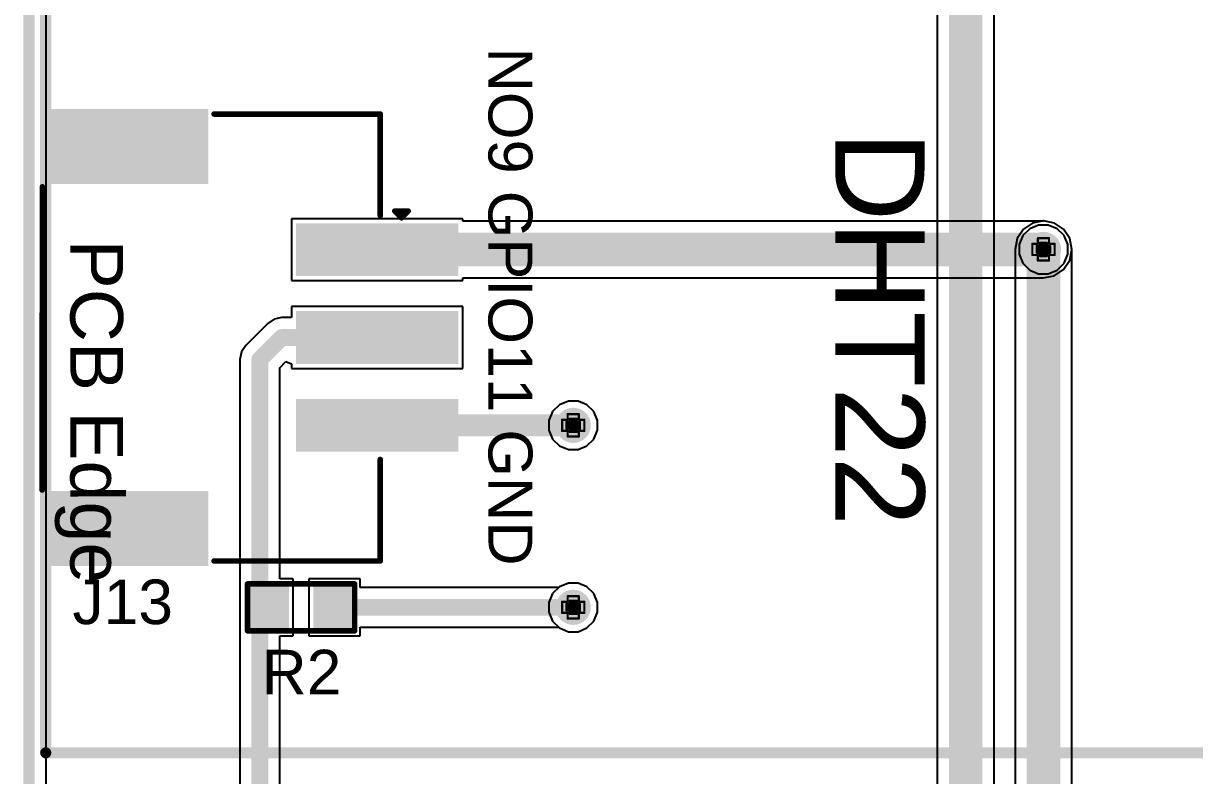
# Model space of a CAD drawing. Header units: inches. Extents: x -7 to 5163, y -3 to 5149.
# Drawn here: x -3.3 to 23.37, y 20.38 to 37.51 of the extents above; entities that cross this region are included whole.
import ezdxf

# ---------------------------------------------------------------- set-up
doc = ezdxf.new("R2010")
doc.units = ezdxf.units.IN
for name, color, linetype in [('Board Outline', 216, 'Continuous'), ('Bottom Layer', 5, 'Continuous'), ('Bottom Solder', 6, 'Continuous'), ('Drill Drawing', 1, 'Continuous'), ('GND', 76, 'Continuous'), ('PWR', 16, 'Continuous'), ('Top Layer', 1, 'Continuous'), ('Top Overlay', 2, 'Continuous'), ('Top Paste', 8, 'Continuous'), ('Top Solder', 216, 'Continuous'), ('Via Holes', 16, 'Continuous')]:
    doc.layers.add(name, color=color, linetype=linetype)
doc.styles.add('Arial', font='', dxfattribs={"height": 0.2})
doc.styles.get('Arial').set_extended_font_data('Arial')

# ---------------------------------------------------------------- blocks, each defined once
blk = doc.blocks.new('R___0603_32')
at = {"layer": 'Top Layer'}
for points in [[(-0.3809999999999999, 0.4445), (-0.3809999999999999, -0.4445), (-1.143, -0.4445), (-1.143, 0.4445)], [(1.143, 0.4445), (1.143, -0.4445), (0.3809999999999999, -0.4445), (0.3809999999999999, 0.4445)]]:
    blk.add_hatch(color=1, dxfattribs=at).paths.add_polyline_path(points)
at = {"layer": 'Top Paste'}
for points in [[(-0.3809999999999999, 0.4445), (-0.3809999999999999, -0.4445), (-1.143, -0.4445), (-1.143, 0.4445)], [(1.143, 0.4445), (1.143, -0.4445), (0.3809999999999999, -0.4445), (0.3809999999999999, 0.4445)]]:
    blk.add_hatch(color=8, dxfattribs=at).paths.add_polyline_path(points)
at = {"layer": 'Top Solder'}
for points in [[(-0.2794, 0.5460999999999999), (-0.2794, -0.5460999999999999), (-1.2446, -0.5460999999999999), (-1.2446, 0.5460999999999999)], [(1.2446, 0.5460999999999999), (1.2446, -0.5460999999999999), (0.2794, -0.5460999999999999), (0.2794, 0.5460999999999999)]]:
    blk.add_hatch(color=216, dxfattribs=at).paths.add_polyline_path(points)
at = {"layer": 'Top Overlay'}
for points in [[(-1.2192, 0.5334, 0.127, 0.127, 0), (-1.2192, -0.5334, 0.127, 0.127, 0)], [(1.2192, 0.5334, 0.127, 0.127, 0), (-1.2192, 0.5334, 0.127, 0.127, 0)], [(1.2192, 0.5334, 0.127, 0.127, 0), (1.2192, -0.5334, 0.127, 0.127, 0)], [(1.2192, -0.5334, 0.127, 0.127, 0), (-1.2192, -0.5334, 0.127, 0.127, 0)]]:
    blk.add_lwpolyline(points, format="xyseb", dxfattribs=at)
for points in [[(-1.25095, 0.5334, 0.0635, 0.0635, 1), (-1.18745, 0.5334, 0.0635, 0.0635, 1)], [(-1.25095, 0.5334, 0.0635, 0.0635, 1), (-1.18745, 0.5334, 0.0635, 0.0635, 1)], [(1.18745, 0.5334, 0.0635, 0.0635, 1), (1.25095, 0.5334, 0.0635, 0.0635, 1)], [(1.18745, 0.5334, 0.0635, 0.0635, 1), (1.25095, 0.5334, 0.0635, 0.0635, 1)], [(-1.25095, -0.5334, 0.0635, 0.0635, 1), (-1.18745, -0.5334, 0.0635, 0.0635, 1)], [(-1.25095, -0.5334, 0.0635, 0.0635, 1), (-1.18745, -0.5334, 0.0635, 0.0635, 1)], [(1.18745, -0.5334, 0.0635, 0.0635, 1), (1.25095, -0.5334, 0.0635, 0.0635, 1)], [(1.18745, -0.5334, 0.0635, 0.0635, 1), (1.25095, -0.5334, 0.0635, 0.0635, 1)]]:
    blk.add_lwpolyline(points, format="xyseb", close=True, dxfattribs=at)
blk = doc.blocks.new('WAFER_PH2_0_3PWB_61')
at = {"layer": 'Top Layer'}
for points in [[(-2.49999881, 4.59999969), (-1.49999827, 4.59999969), (-1.49999827, 1.09999907), (-2.49999881, 1.09999907)], [(-0.49999773, 4.59999969), (0.5000028099999999, 4.59999969), (0.5000028099999999, 1.09999907), (-0.49999773, 1.09999907)], [(1.50000081, 4.59999969), (2.50000135, 4.59999969), (2.50000135, 1.09999907), (1.50000081, 1.09999907)], [(-5.09999869, -1.09999907), (-3.59999915, -1.09999907), (-3.59999915, -4.59999969), (-5.09999869, -4.59999969)], [(3.60000169, -1.09999907), (5.10000123, -1.09999907), (5.10000123, -4.59999969), (3.60000169, -4.59999969)]]:
    blk.add_hatch(color=1, dxfattribs=at).paths.add_polyline_path(points)
at = {"layer": 'Top Paste'}
for points in [[(-2.49999881, 4.59999969), (-1.49999827, 4.59999969), (-1.49999827, 1.09999907), (-2.49999881, 1.09999907)], [(-0.49999773, 4.59999969), (0.5000028099999999, 4.59999969), (0.5000028099999999, 1.09999907), (-0.49999773, 1.09999907)], [(1.50000081, 4.59999969), (2.50000135, 4.59999969), (2.50000135, 1.09999907), (1.50000081, 1.09999907)], [(-5.09999869, -1.09999907), (-3.59999915, -1.09999907), (-3.59999915, -4.59999969), (-5.09999869, -4.59999969)], [(3.60000169, -1.09999907), (5.10000123, -1.09999907), (5.10000123, -4.59999969), (3.60000169, -4.59999969)]]:
    blk.add_hatch(color=8, dxfattribs=at).paths.add_polyline_path(points)
at = {"layer": 'Top Solder'}
for points in [[(-2.60159881, 4.70159969), (-1.39839827, 4.70159969), (-1.39839827, 0.99839907), (-2.60159881, 0.99839907)], [(-0.6015977299999999, 4.70159969), (0.6016028099999999, 4.70159969), (0.6016028099999999, 0.99839907), (-0.6015977299999999, 0.99839907)], [(1.39840081, 4.70159969), (2.60160135, 4.70159969), (2.60160135, 0.99839907), (1.39840081, 0.99839907)], [(-5.20159869, -0.99839907), (-3.49839915, -0.99839907), (-3.49839915, -4.70159969), (-5.20159869, -4.70159969)], [(3.49840169, -0.99839907), (5.20160123, -0.99839907), (5.20160123, -4.70159969), (3.49840169, -4.70159969)]]:
    blk.add_hatch(color=216, dxfattribs=at).paths.add_polyline_path(points)
at = {"layer": 'Top Overlay'}
for points in [[(-2.727198, 3.4036, 0.127, 0.127, 0), (-2.879598, 3.556, 0.127, 0.127, 0)], [(-2.879598, 3.2512, 0.127, 0.127, 0), (-2.879598, 3.556, 0.127, 0.127, 0)], [(-2.879598, 3.2512, 0.127, 0.127, 0), (-2.727198, 3.4036, 0.127, 0.127, 0)], [(-2.777998, 2.921, 0.127, 0.127, 0), (-5.089397999999999, 2.921, 0.127, 0.127, 0)], [(-5.089397999999999, -0.8636, 0.127, 0.127, 0), (-5.089397999999999, 2.921, 0.127, 0.127, 0)], [(5.08940054, 2.921, 0.127, 0.127, 0), (2.77800054, 2.921, 0.127, 0.127, 0)], [(5.08940054, -0.8636, 0.127, 0.127, 0), (5.08940054, 2.921, 0.127, 0.127, 0)], [(3.47320108, -4.78039938, 0.127, 0.127, 0), (-3.43179908, -4.7752, 0.127, 0.127, 0)]]:
    blk.add_lwpolyline(points, format="xyseb", dxfattribs=at)
for points in [[(-2.911348, 3.556, 0.0635, 0.0635, 1), (-2.847848, 3.556, 0.0635, 0.0635, 1)], [(-2.911348, 3.556, 0.0635, 0.0635, 1), (-2.847848, 3.556, 0.0635, 0.0635, 1)], [(-2.911348, 3.2512, 0.0635, 0.0635, 1), (-2.847848, 3.2512, 0.0635, 0.0635, 1)], [(-2.911348, 3.2512, 0.0635, 0.0635, 1), (-2.847848, 3.2512, 0.0635, 0.0635, 1)], [(-2.758948, 3.4036, 0.0635, 0.0635, 1), (-2.695448, 3.4036, 0.0635, 0.0635, 1)], [(-2.758948, 3.4036, 0.0635, 0.0635, 1), (-2.695448, 3.4036, 0.0635, 0.0635, 1)], [(-5.121148, 2.921, 0.0635, 0.0635, 1), (-5.057647999999999, 2.921, 0.0635, 0.0635, 1)], [(-5.121148, 2.921, 0.0635, 0.0635, 1), (-5.057647999999999, 2.921, 0.0635, 0.0635, 1)], [(-2.809748, 2.921, 0.0635, 0.0635, 1), (-2.746248, 2.921, 0.0635, 0.0635, 1)], [(2.74625054, 2.921, 0.0635, 0.0635, 1), (2.80975054, 2.921, 0.0635, 0.0635, 1)], [(5.057650539999999, 2.921, 0.0635, 0.0635, 1), (5.121150539999999, 2.921, 0.0635, 0.0635, 1)], [(5.057650539999999, 2.921, 0.0635, 0.0635, 1), (5.121150539999999, 2.921, 0.0635, 0.0635, 1)], [(-5.121148, -0.8636, 0.0635, 0.0635, 1), (-5.057647999999999, -0.8636, 0.0635, 0.0635, 1)], [(5.057650539999999, -0.8636, 0.0635, 0.0635, 1), (5.121150539999999, -0.8636, 0.0635, 0.0635, 1)], [(-3.46354908, -4.7752, 0.0635, 0.0635, 1), (-3.40004908, -4.7752, 0.0635, 0.0635, 1)], [(3.44145108, -4.78039938, 0.0635, 0.0635, 1), (3.50495108, -4.78039938, 0.0635, 0.0635, 1)]]:
    blk.add_lwpolyline(points, format="xyseb", close=True, dxfattribs=at)
at = {"layer": 'Top Overlay', "style": 'Arial'}
blk.add_text('PCB Edge', height=1.20000014, dxfattribs=at).set_placement((-2.22859854, -4.138274679999999))

msp = doc.modelspace()

# ---------------------------------------------------------------- hatches: boundary and pattern name
at = {"layer": 'Bottom Layer'}
h = msp.add_hatch(color=5, dxfattribs=at)
edge = h.paths.add_edge_path()
edge.add_arc((19.93142318, 32.3596), 0.2999994, 0, 360)
h = msp.add_hatch(color=5, dxfattribs=at)
edge = h.paths.add_edge_path()
edge.add_arc((9.220199999999998, 28.35299892), 0.2999994, 0, 360)
h = msp.add_hatch(color=5, dxfattribs=at)
edge = h.paths.add_edge_path()
edge.add_arc((9.220199999999998, 24.2072541), 0.2999994, 0, 360)
at = {"layer": 'Bottom Solder'}
h = msp.add_hatch(color=6, dxfattribs=at)
edge = h.paths.add_edge_path()
edge.add_arc((19.93142318, 32.3596), 0.4015993999999999, 0, 360)
h = msp.add_hatch(color=6, dxfattribs=at)
edge = h.paths.add_edge_path()
edge.add_arc((9.220199999999998, 28.35299892), 0.4015993999999999, 0, 360)
h = msp.add_hatch(color=6, dxfattribs=at)
edge = h.paths.add_edge_path()
edge.add_arc((9.220199999999998, 24.2072541), 0.4015993999999999, 0, 360)
at = {"layer": 'GND'}
h = msp.add_hatch(color=76, dxfattribs=at)
edge = h.paths.add_edge_path()
edge.add_arc((19.93142318, 32.3596), 0.2999994, 0, 360)
h = msp.add_hatch(color=76, dxfattribs=at)
edge = h.paths.add_edge_path()
edge.add_arc((9.220199999999998, 28.35299892), 0.2999994, 0, 360)
h = msp.add_hatch(color=76, dxfattribs=at)
edge = h.paths.add_edge_path()
edge.add_arc((9.220199999999998, 24.2072541), 0.2999994, 0, 360)
at = {"layer": 'PWR'}
h = msp.add_hatch(color=16, dxfattribs=at)
edge = h.paths.add_edge_path()
edge.add_arc((19.93142318, 32.3596), 0.2999994, 0, 360)
h = msp.add_hatch(color=16, dxfattribs=at)
edge = h.paths.add_edge_path()
edge.add_arc((9.220199999999998, 28.35299892), 0.2999994, 0, 360)
h = msp.add_hatch(color=16, dxfattribs=at)
edge = h.paths.add_edge_path()
edge.add_arc((9.220199999999998, 24.2072541), 0.2999994, 0, 360)
at = {"layer": 'Top Layer'}
h = msp.add_hatch(color=1, dxfattribs=at)
edge = h.paths.add_edge_path()
edge.add_arc((19.93142318, 32.3596), 0.2999994, 0, 360)
h = msp.add_hatch(color=1, dxfattribs=at)
edge = h.paths.add_edge_path()
edge.add_arc((9.220199999999998, 28.35299892), 0.2999994, 0, 360)
h = msp.add_hatch(color=1, dxfattribs=at)
edge = h.paths.add_edge_path()
edge.add_arc((9.220199999999998, 24.2072541), 0.2999994, 0, 360)
at = {"layer": 'Top Solder'}
h = msp.add_hatch(color=216, dxfattribs=at)
edge = h.paths.add_edge_path()
edge.add_arc((19.93142318, 32.3596), 0.4015993999999999, 0, 360)
h = msp.add_hatch(color=216, dxfattribs=at)
edge = h.paths.add_edge_path()
edge.add_arc((9.220199999999998, 28.35299892), 0.4015993999999999, 0, 360)
h = msp.add_hatch(color=216, dxfattribs=at)
edge = h.paths.add_edge_path()
edge.add_arc((9.220199999999998, 24.2072541), 0.4015993999999999, 0, 360)
at = {"layer": 'Via Holes'}
h = msp.add_hatch(color=7, dxfattribs=at)
edge = h.paths.add_edge_path()
edge.add_arc((19.93142318, 32.3596), 0.1499997, 0, 360)
h = msp.add_hatch(color=7, dxfattribs=at)
edge = h.paths.add_edge_path()
edge.add_arc((9.220199999999998, 28.35299892), 0.1499997, 0, 360)
h = msp.add_hatch(color=7, dxfattribs=at)
edge = h.paths.add_edge_path()
edge.add_arc((9.220199999999998, 24.2072541), 0.1499997, 0, 360)

# ---------------------------------------------------------------- linework, layer by layer
at = {"layer": 'Board Outline'}
msp.add_lwpolyline([(-3.17503556, 1.62870896, 0.254, 0.254, 0), (-3.17498476, 185.698003, 0.254, 0.254, 0)], format="xyseb", dxfattribs=at)
at = {"layer": 'Bottom Layer'}
for p, q in [((-2.78655018, 1.62870896), (-2.78654256, 106.32685872)), ((18.80844092, -0.18902172), (18.80844092, 73.08971919999999)), ((17.51355908, 72.82154091999999), (17.51355908, -0.4571999999999999)), ((19.47361358, 32.8174096), (19.33326588, 32.60736429999999)), ((19.68365888, 32.9577573), (19.47361358, 32.8174096)), ((19.93142318, 33.00704091999999), (19.68365888, 32.9577573)), ((20.17918748, 32.9577573), (19.93142318, 33.00704091999999)), ((20.38923278, 32.8174096), (20.17918748, 32.9577573)), ((20.52958048, 32.60736429999999), (20.38923278, 32.8174096)), ((19.33326588, 32.60736429999999), (19.28398226, 32.3596)), ((20.5788641, 32.3596), (20.52958048, 32.60736429999999)), ((19.28398226, 32.3596), (19.28398226, 1.3716)), ((20.5788641, 1.3716), (20.5788641, 32.3596)), ((8.906385539999999, 24.6769128), (8.7505413, 24.52106856)), ((9.1100021, 24.7612535), (8.906385539999999, 24.6769128)), ((9.3303979, 24.7612535), (9.1100021, 24.7612535)), ((9.53401446, 24.6769128), (9.3303979, 24.7612535)), ((9.6898587, 24.52106856), (9.53401446, 24.6769128)), ((8.7505413, 24.52106856), (8.6662006, 24.317452)), ((8.6662006, 24.317452), (8.6662006, 24.0970562)), ((9.7741994, 24.317452), (9.6898587, 24.52106856)), ((9.7741994, 24.0970562), (9.7741994, 24.317452)), ((8.6662006, 24.0970562), (8.7505413, 23.89343964)), ((9.6898587, 23.89343964), (9.7741994, 24.0970562)), ((8.7505413, 23.89343964), (8.906385539999999, 23.7375954)), ((9.53401446, 23.7375954), (9.6898587, 23.89343964)), ((8.906385539999999, 23.7375954), (9.1100021, 23.6532547)), ((9.1100021, 23.6532547), (9.3303979, 23.6532547)), ((9.3303979, 23.6532547), (9.53401446, 23.7375954))]:
    msp.add_line(p, q, dxfattribs=at)
for points in [[(18.161, -0.4571999999999999, 0.7619999999999999, 0.7619999999999999, 0), (18.161, 73.08971919999999, 0.7619999999999999, 0.7619999999999999, 0)], [(19.93142318, 1.3716, 0.7619999999999999, 0.7619999999999999, 0), (19.93142318, 32.3596, 0.7619999999999999, 0.7619999999999999, 0)]]:
    msp.add_lwpolyline(points, format="xyseb", dxfattribs=at)
msp.add_lwpolyline([(19.74092318, 32.3596, 0.3809999999999999, 0.3809999999999999, 1), (20.12192318, 32.3596, 0.3809999999999999, 0.3809999999999999, 1)], format="xyseb", close=True, dxfattribs=at)
at = {"layer": 'Drill Drawing'}
for points in [[(19.80442318, 32.4866, 0.0508, 0.0508, 0), (19.80442318, 32.6136, 0.0508, 0.0508, 0)], [(19.80442318, 32.6136, 0.0508, 0.0508, 0), (20.05842318, 32.6136, 0.0508, 0.0508, 0)], [(20.05842318, 32.4866, 0.0508, 0.0508, 0), (20.05842318, 32.6136, 0.0508, 0.0508, 0)], [(19.67742318, 32.2326, 0.0508, 0.0508, 0), (19.67742318, 32.4866, 0.0508, 0.0508, 0)], [(19.67742318, 32.4866, 0.0508, 0.0508, 0), (19.80442318, 32.4866, 0.0508, 0.0508, 0)], [(19.77902318, 32.28339999999999, 0.0508, 0.0508, 0), (19.77902318, 32.43579999999999, 0.0508, 0.0508, 0)], [(19.77902318, 32.43579999999999, 0.0508, 0.0508, 0), (19.85522318, 32.43579999999999, 0.0508, 0.0508, 0)], [(19.77902318, 32.28339999999999, 0.0508, 0.0508, 0), (19.85522318, 32.28339999999999, 0.0508, 0.0508, 0)], [(19.85522318, 32.43579999999999, 0.0508, 0.0508, 0), (19.85522318, 32.512, 0.0508, 0.0508, 0)], [(19.85522318, 32.512, 0.0508, 0.0508, 0), (20.00762318, 32.512, 0.0508, 0.0508, 0)], [(19.85522318, 32.2072, 0.0508, 0.0508, 0), (19.85522318, 32.28339999999999, 0.0508, 0.0508, 0)], [(20.00762318, 32.43579999999999, 0.0508, 0.0508, 0), (20.00762318, 32.512, 0.0508, 0.0508, 0)], [(20.00762318, 32.43579999999999, 0.0508, 0.0508, 0), (20.08382318, 32.43579999999999, 0.0508, 0.0508, 0)], [(20.00762318, 32.28339999999999, 0.0508, 0.0508, 0), (20.08382318, 32.28339999999999, 0.0508, 0.0508, 0)], [(20.00762318, 32.2072, 0.0508, 0.0508, 0), (20.00762318, 32.28339999999999, 0.0508, 0.0508, 0)], [(20.05842318, 32.4866, 0.0508, 0.0508, 0), (20.18542318, 32.4866, 0.0508, 0.0508, 0)], [(20.08382318, 32.28339999999999, 0.0508, 0.0508, 0), (20.08382318, 32.43579999999999, 0.0508, 0.0508, 0)], [(20.18542318, 32.2326, 0.0508, 0.0508, 0), (20.18542318, 32.4866, 0.0508, 0.0508, 0)], [(19.67742318, 32.2326, 0.0508, 0.0508, 0), (19.80442318, 32.2326, 0.0508, 0.0508, 0)], [(19.80442318, 32.1056, 0.0508, 0.0508, 0), (19.80442318, 32.2326, 0.0508, 0.0508, 0)], [(19.80442318, 32.1056, 0.0508, 0.0508, 0), (20.05842318, 32.1056, 0.0508, 0.0508, 0)], [(19.85522318, 32.2072, 0.0508, 0.0508, 0), (20.00762318, 32.2072, 0.0508, 0.0508, 0)], [(20.05842318, 32.2326, 0.0508, 0.0508, 0), (20.18542318, 32.2326, 0.0508, 0.0508, 0)], [(20.05842318, 32.1056, 0.0508, 0.0508, 0), (20.05842318, 32.2326, 0.0508, 0.0508, 0)], [(9.0932, 28.47999892, 0.0508, 0.0508, 0), (9.0932, 28.60699892, 0.0508, 0.0508, 0)], [(9.0932, 28.60699892, 0.0508, 0.0508, 0), (9.347199999999999, 28.60699892, 0.0508, 0.0508, 0)], [(9.347199999999999, 28.47999892, 0.0508, 0.0508, 0), (9.347199999999999, 28.60699892, 0.0508, 0.0508, 0)], [(8.966199999999999, 28.22599892, 0.0508, 0.0508, 0), (8.966199999999999, 28.47999892, 0.0508, 0.0508, 0)], [(8.966199999999999, 28.47999892, 0.0508, 0.0508, 0), (9.0932, 28.47999892, 0.0508, 0.0508, 0)], [(9.067799999999998, 28.27679892, 0.0508, 0.0508, 0), (9.067799999999998, 28.42919892, 0.0508, 0.0508, 0)], [(9.067799999999998, 28.42919892, 0.0508, 0.0508, 0), (9.143999999999998, 28.42919892, 0.0508, 0.0508, 0)], [(9.067799999999998, 28.27679892, 0.0508, 0.0508, 0), (9.143999999999998, 28.27679892, 0.0508, 0.0508, 0)], [(9.143999999999998, 28.42919892, 0.0508, 0.0508, 0), (9.143999999999998, 28.50539892, 0.0508, 0.0508, 0)], [(9.143999999999998, 28.50539892, 0.0508, 0.0508, 0), (9.296399999999998, 28.50539892, 0.0508, 0.0508, 0)], [(9.143999999999998, 28.20059892, 0.0508, 0.0508, 0), (9.143999999999998, 28.27679892, 0.0508, 0.0508, 0)], [(9.296399999999998, 28.42919892, 0.0508, 0.0508, 0), (9.296399999999998, 28.50539892, 0.0508, 0.0508, 0)], [(9.296399999999998, 28.42919892, 0.0508, 0.0508, 0), (9.372599999999998, 28.42919892, 0.0508, 0.0508, 0)], [(9.296399999999998, 28.27679892, 0.0508, 0.0508, 0), (9.372599999999998, 28.27679892, 0.0508, 0.0508, 0)], [(9.296399999999998, 28.20059892, 0.0508, 0.0508, 0), (9.296399999999998, 28.27679892, 0.0508, 0.0508, 0)], [(9.347199999999999, 28.47999892, 0.0508, 0.0508, 0), (9.4742, 28.47999892, 0.0508, 0.0508, 0)], [(9.372599999999998, 28.27679892, 0.0508, 0.0508, 0), (9.372599999999998, 28.42919892, 0.0508, 0.0508, 0)], [(9.4742, 28.22599892, 0.0508, 0.0508, 0), (9.4742, 28.47999892, 0.0508, 0.0508, 0)], [(8.966199999999999, 28.22599892, 0.0508, 0.0508, 0), (9.0932, 28.22599892, 0.0508, 0.0508, 0)], [(9.0932, 28.09899892, 0.0508, 0.0508, 0), (9.0932, 28.22599892, 0.0508, 0.0508, 0)], [(9.0932, 28.09899892, 0.0508, 0.0508, 0), (9.347199999999999, 28.09899892, 0.0508, 0.0508, 0)], [(9.143999999999998, 28.20059892, 0.0508, 0.0508, 0), (9.296399999999998, 28.20059892, 0.0508, 0.0508, 0)], [(9.347199999999999, 28.22599892, 0.0508, 0.0508, 0), (9.4742, 28.22599892, 0.0508, 0.0508, 0)], [(9.347199999999999, 28.09899892, 0.0508, 0.0508, 0), (9.347199999999999, 28.22599892, 0.0508, 0.0508, 0)], [(8.966199999999999, 24.0802541, 0.0508, 0.0508, 0), (8.966199999999999, 24.3342541, 0.0508, 0.0508, 0)], [(8.966199999999999, 24.3342541, 0.0508, 0.0508, 0), (9.0932, 24.3342541, 0.0508, 0.0508, 0)], [(9.067799999999998, 24.1310541, 0.0508, 0.0508, 0), (9.067799999999998, 24.2834541, 0.0508, 0.0508, 0)], [(9.067799999999998, 24.2834541, 0.0508, 0.0508, 0), (9.143999999999998, 24.2834541, 0.0508, 0.0508, 0)], [(9.0932, 24.3342541, 0.0508, 0.0508, 0), (9.0932, 24.4612541, 0.0508, 0.0508, 0)], [(9.0932, 24.4612541, 0.0508, 0.0508, 0), (9.347199999999999, 24.4612541, 0.0508, 0.0508, 0)], [(9.143999999999998, 24.2834541, 0.0508, 0.0508, 0), (9.143999999999998, 24.3596541, 0.0508, 0.0508, 0)], [(9.143999999999998, 24.3596541, 0.0508, 0.0508, 0), (9.296399999999998, 24.3596541, 0.0508, 0.0508, 0)], [(9.296399999999998, 24.2834541, 0.0508, 0.0508, 0), (9.296399999999998, 24.3596541, 0.0508, 0.0508, 0)], [(9.296399999999998, 24.2834541, 0.0508, 0.0508, 0), (9.372599999999998, 24.2834541, 0.0508, 0.0508, 0)], [(9.347199999999999, 24.3342541, 0.0508, 0.0508, 0), (9.347199999999999, 24.4612541, 0.0508, 0.0508, 0)], [(9.347199999999999, 24.3342541, 0.0508, 0.0508, 0), (9.4742, 24.3342541, 0.0508, 0.0508, 0)], [(9.372599999999998, 24.1310541, 0.0508, 0.0508, 0), (9.372599999999998, 24.2834541, 0.0508, 0.0508, 0)], [(9.4742, 24.0802541, 0.0508, 0.0508, 0), (9.4742, 24.3342541, 0.0508, 0.0508, 0)], [(8.966199999999999, 24.0802541, 0.0508, 0.0508, 0), (9.0932, 24.0802541, 0.0508, 0.0508, 0)], [(9.067799999999998, 24.1310541, 0.0508, 0.0508, 0), (9.143999999999998, 24.1310541, 0.0508, 0.0508, 0)], [(9.0932, 23.9532541, 0.0508, 0.0508, 0), (9.0932, 24.0802541, 0.0508, 0.0508, 0)], [(9.143999999999998, 24.0548541, 0.0508, 0.0508, 0), (9.143999999999998, 24.1310541, 0.0508, 0.0508, 0)], [(9.143999999999998, 24.0548541, 0.0508, 0.0508, 0), (9.296399999999998, 24.0548541, 0.0508, 0.0508, 0)], [(9.296399999999998, 24.1310541, 0.0508, 0.0508, 0), (9.372599999999998, 24.1310541, 0.0508, 0.0508, 0)], [(9.296399999999998, 24.0548541, 0.0508, 0.0508, 0), (9.296399999999998, 24.1310541, 0.0508, 0.0508, 0)], [(9.347199999999999, 24.0802541, 0.0508, 0.0508, 0), (9.4742, 24.0802541, 0.0508, 0.0508, 0)], [(9.347199999999999, 23.9532541, 0.0508, 0.0508, 0), (9.347199999999999, 24.0802541, 0.0508, 0.0508, 0)], [(9.0932, 23.9532541, 0.0508, 0.0508, 0), (9.347199999999999, 23.9532541, 0.0508, 0.0508, 0)]]:
    msp.add_lwpolyline(points, format="xyseb", dxfattribs=at)
for points in [[(19.79172318, 32.6136, 0.0254, 0.0254, 1), (19.81712318, 32.6136, 0.0254, 0.0254, 1)], [(19.79172318, 32.6136, 0.0254, 0.0254, 1), (19.81712318, 32.6136, 0.0254, 0.0254, 1)], [(20.04572318, 32.6136, 0.0254, 0.0254, 1), (20.07112318, 32.6136, 0.0254, 0.0254, 1)], [(20.04572318, 32.6136, 0.0254, 0.0254, 1), (20.07112318, 32.6136, 0.0254, 0.0254, 1)], [(19.66472318, 32.4866, 0.0254, 0.0254, 1), (19.69012318, 32.4866, 0.0254, 0.0254, 1)], [(19.66472318, 32.4866, 0.0254, 0.0254, 1), (19.69012318, 32.4866, 0.0254, 0.0254, 1)], [(19.76632318, 32.43579999999999, 0.0254, 0.0254, 1), (19.79172318, 32.43579999999999, 0.0254, 0.0254, 1)], [(19.76632318, 32.43579999999999, 0.0254, 0.0254, 1), (19.79172318, 32.43579999999999, 0.0254, 0.0254, 1)], [(19.76632318, 32.28339999999999, 0.0254, 0.0254, 1), (19.79172318, 32.28339999999999, 0.0254, 0.0254, 1)], [(19.76632318, 32.28339999999999, 0.0254, 0.0254, 1), (19.79172318, 32.28339999999999, 0.0254, 0.0254, 1)], [(19.79172318, 32.4866, 0.0254, 0.0254, 1), (19.81712318, 32.4866, 0.0254, 0.0254, 1)], [(19.79172318, 32.4866, 0.0254, 0.0254, 1), (19.81712318, 32.4866, 0.0254, 0.0254, 1)], [(19.84252318, 32.512, 0.0254, 0.0254, 1), (19.86792318, 32.512, 0.0254, 0.0254, 1)], [(19.84252318, 32.512, 0.0254, 0.0254, 1), (19.86792318, 32.512, 0.0254, 0.0254, 1)], [(19.84252318, 32.43579999999999, 0.0254, 0.0254, 1), (19.86792318, 32.43579999999999, 0.0254, 0.0254, 1)], [(19.84252318, 32.43579999999999, 0.0254, 0.0254, 1), (19.86792318, 32.43579999999999, 0.0254, 0.0254, 1)], [(19.84252318, 32.28339999999999, 0.0254, 0.0254, 1), (19.86792318, 32.28339999999999, 0.0254, 0.0254, 1)], [(19.84252318, 32.28339999999999, 0.0254, 0.0254, 1), (19.86792318, 32.28339999999999, 0.0254, 0.0254, 1)], [(19.99492318, 32.512, 0.0254, 0.0254, 1), (20.02032318, 32.512, 0.0254, 0.0254, 1)], [(19.99492318, 32.512, 0.0254, 0.0254, 1), (20.02032318, 32.512, 0.0254, 0.0254, 1)], [(19.99492318, 32.43579999999999, 0.0254, 0.0254, 1), (20.02032318, 32.43579999999999, 0.0254, 0.0254, 1)], [(19.99492318, 32.43579999999999, 0.0254, 0.0254, 1), (20.02032318, 32.43579999999999, 0.0254, 0.0254, 1)], [(19.99492318, 32.28339999999999, 0.0254, 0.0254, 1), (20.02032318, 32.28339999999999, 0.0254, 0.0254, 1)], [(19.99492318, 32.28339999999999, 0.0254, 0.0254, 1), (20.02032318, 32.28339999999999, 0.0254, 0.0254, 1)], [(20.04572318, 32.4866, 0.0254, 0.0254, 1), (20.07112318, 32.4866, 0.0254, 0.0254, 1)], [(20.04572318, 32.4866, 0.0254, 0.0254, 1), (20.07112318, 32.4866, 0.0254, 0.0254, 1)], [(20.07112318, 32.43579999999999, 0.0254, 0.0254, 1), (20.09652318, 32.43579999999999, 0.0254, 0.0254, 1)], [(20.07112318, 32.43579999999999, 0.0254, 0.0254, 1), (20.09652318, 32.43579999999999, 0.0254, 0.0254, 1)], [(20.07112318, 32.28339999999999, 0.0254, 0.0254, 1), (20.09652318, 32.28339999999999, 0.0254, 0.0254, 1)], [(20.07112318, 32.28339999999999, 0.0254, 0.0254, 1), (20.09652318, 32.28339999999999, 0.0254, 0.0254, 1)], [(20.17272318, 32.4866, 0.0254, 0.0254, 1), (20.19812318, 32.4866, 0.0254, 0.0254, 1)], [(20.17272318, 32.4866, 0.0254, 0.0254, 1), (20.19812318, 32.4866, 0.0254, 0.0254, 1)], [(19.66472318, 32.2326, 0.0254, 0.0254, 1), (19.69012318, 32.2326, 0.0254, 0.0254, 1)], [(19.66472318, 32.2326, 0.0254, 0.0254, 1), (19.69012318, 32.2326, 0.0254, 0.0254, 1)], [(19.79172318, 32.2326, 0.0254, 0.0254, 1), (19.81712318, 32.2326, 0.0254, 0.0254, 1)], [(19.79172318, 32.2326, 0.0254, 0.0254, 1), (19.81712318, 32.2326, 0.0254, 0.0254, 1)], [(19.79172318, 32.1056, 0.0254, 0.0254, 1), (19.81712318, 32.1056, 0.0254, 0.0254, 1)], [(19.79172318, 32.1056, 0.0254, 0.0254, 1), (19.81712318, 32.1056, 0.0254, 0.0254, 1)], [(19.84252318, 32.2072, 0.0254, 0.0254, 1), (19.86792318, 32.2072, 0.0254, 0.0254, 1)], [(19.84252318, 32.2072, 0.0254, 0.0254, 1), (19.86792318, 32.2072, 0.0254, 0.0254, 1)], [(19.99492318, 32.2072, 0.0254, 0.0254, 1), (20.02032318, 32.2072, 0.0254, 0.0254, 1)], [(19.99492318, 32.2072, 0.0254, 0.0254, 1), (20.02032318, 32.2072, 0.0254, 0.0254, 1)], [(20.04572318, 32.2326, 0.0254, 0.0254, 1), (20.07112318, 32.2326, 0.0254, 0.0254, 1)], [(20.04572318, 32.2326, 0.0254, 0.0254, 1), (20.07112318, 32.2326, 0.0254, 0.0254, 1)], [(20.04572318, 32.1056, 0.0254, 0.0254, 1), (20.07112318, 32.1056, 0.0254, 0.0254, 1)], [(20.04572318, 32.1056, 0.0254, 0.0254, 1), (20.07112318, 32.1056, 0.0254, 0.0254, 1)], [(20.17272318, 32.2326, 0.0254, 0.0254, 1), (20.19812318, 32.2326, 0.0254, 0.0254, 1)], [(20.17272318, 32.2326, 0.0254, 0.0254, 1), (20.19812318, 32.2326, 0.0254, 0.0254, 1)], [(9.080499999999999, 28.60699892, 0.0254, 0.0254, 1), (9.105899999999998, 28.60699892, 0.0254, 0.0254, 1)], [(9.080499999999999, 28.60699892, 0.0254, 0.0254, 1), (9.105899999999998, 28.60699892, 0.0254, 0.0254, 1)], [(9.334499999999998, 28.60699892, 0.0254, 0.0254, 1), (9.3599, 28.60699892, 0.0254, 0.0254, 1)], [(9.334499999999998, 28.60699892, 0.0254, 0.0254, 1), (9.3599, 28.60699892, 0.0254, 0.0254, 1)], [(8.953499999999998, 28.47999892, 0.0254, 0.0254, 1), (8.9789, 28.47999892, 0.0254, 0.0254, 1)], [(8.953499999999998, 28.47999892, 0.0254, 0.0254, 1), (8.9789, 28.47999892, 0.0254, 0.0254, 1)], [(9.0551, 28.42919892, 0.0254, 0.0254, 1), (9.080499999999999, 28.42919892, 0.0254, 0.0254, 1)], [(9.0551, 28.42919892, 0.0254, 0.0254, 1), (9.080499999999999, 28.42919892, 0.0254, 0.0254, 1)], [(9.0551, 28.27679892, 0.0254, 0.0254, 1), (9.080499999999999, 28.27679892, 0.0254, 0.0254, 1)], [(9.0551, 28.27679892, 0.0254, 0.0254, 1), (9.080499999999999, 28.27679892, 0.0254, 0.0254, 1)], [(9.080499999999999, 28.47999892, 0.0254, 0.0254, 1), (9.105899999999998, 28.47999892, 0.0254, 0.0254, 1)], [(9.080499999999999, 28.47999892, 0.0254, 0.0254, 1), (9.105899999999998, 28.47999892, 0.0254, 0.0254, 1)], [(9.1313, 28.50539892, 0.0254, 0.0254, 1), (9.156699999999999, 28.50539892, 0.0254, 0.0254, 1)], [(9.1313, 28.50539892, 0.0254, 0.0254, 1), (9.156699999999999, 28.50539892, 0.0254, 0.0254, 1)], [(9.1313, 28.42919892, 0.0254, 0.0254, 1), (9.156699999999999, 28.42919892, 0.0254, 0.0254, 1)], [(9.1313, 28.42919892, 0.0254, 0.0254, 1), (9.156699999999999, 28.42919892, 0.0254, 0.0254, 1)], [(9.1313, 28.27679892, 0.0254, 0.0254, 1), (9.156699999999999, 28.27679892, 0.0254, 0.0254, 1)], [(9.1313, 28.27679892, 0.0254, 0.0254, 1), (9.156699999999999, 28.27679892, 0.0254, 0.0254, 1)], [(9.2837, 28.50539892, 0.0254, 0.0254, 1), (9.309099999999999, 28.50539892, 0.0254, 0.0254, 1)], [(9.2837, 28.50539892, 0.0254, 0.0254, 1), (9.309099999999999, 28.50539892, 0.0254, 0.0254, 1)], [(9.2837, 28.42919892, 0.0254, 0.0254, 1), (9.309099999999999, 28.42919892, 0.0254, 0.0254, 1)], [(9.2837, 28.42919892, 0.0254, 0.0254, 1), (9.309099999999999, 28.42919892, 0.0254, 0.0254, 1)], [(9.2837, 28.27679892, 0.0254, 0.0254, 1), (9.309099999999999, 28.27679892, 0.0254, 0.0254, 1)], [(9.2837, 28.27679892, 0.0254, 0.0254, 1), (9.309099999999999, 28.27679892, 0.0254, 0.0254, 1)], [(9.334499999999998, 28.47999892, 0.0254, 0.0254, 1), (9.3599, 28.47999892, 0.0254, 0.0254, 1)], [(9.334499999999998, 28.47999892, 0.0254, 0.0254, 1), (9.3599, 28.47999892, 0.0254, 0.0254, 1)], [(9.3599, 28.42919892, 0.0254, 0.0254, 1), (9.385299999999999, 28.42919892, 0.0254, 0.0254, 1)], [(9.3599, 28.42919892, 0.0254, 0.0254, 1), (9.385299999999999, 28.42919892, 0.0254, 0.0254, 1)], [(9.3599, 28.27679892, 0.0254, 0.0254, 1), (9.385299999999999, 28.27679892, 0.0254, 0.0254, 1)], [(9.3599, 28.27679892, 0.0254, 0.0254, 1), (9.385299999999999, 28.27679892, 0.0254, 0.0254, 1)], [(9.4615, 28.47999892, 0.0254, 0.0254, 1), (9.486899999999999, 28.47999892, 0.0254, 0.0254, 1)], [(9.4615, 28.47999892, 0.0254, 0.0254, 1), (9.486899999999999, 28.47999892, 0.0254, 0.0254, 1)], [(8.953499999999998, 28.22599892, 0.0254, 0.0254, 1), (8.9789, 28.22599892, 0.0254, 0.0254, 1)], [(8.953499999999998, 28.22599892, 0.0254, 0.0254, 1), (8.9789, 28.22599892, 0.0254, 0.0254, 1)], [(9.080499999999999, 28.22599892, 0.0254, 0.0254, 1), (9.105899999999998, 28.22599892, 0.0254, 0.0254, 1)], [(9.080499999999999, 28.22599892, 0.0254, 0.0254, 1), (9.105899999999998, 28.22599892, 0.0254, 0.0254, 1)], [(9.080499999999999, 28.09899892, 0.0254, 0.0254, 1), (9.105899999999998, 28.09899892, 0.0254, 0.0254, 1)], [(9.080499999999999, 28.09899892, 0.0254, 0.0254, 1), (9.105899999999998, 28.09899892, 0.0254, 0.0254, 1)], [(9.1313, 28.20059892, 0.0254, 0.0254, 1), (9.156699999999999, 28.20059892, 0.0254, 0.0254, 1)], [(9.1313, 28.20059892, 0.0254, 0.0254, 1), (9.156699999999999, 28.20059892, 0.0254, 0.0254, 1)], [(9.2837, 28.20059892, 0.0254, 0.0254, 1), (9.309099999999999, 28.20059892, 0.0254, 0.0254, 1)], [(9.2837, 28.20059892, 0.0254, 0.0254, 1), (9.309099999999999, 28.20059892, 0.0254, 0.0254, 1)], [(9.334499999999998, 28.22599892, 0.0254, 0.0254, 1), (9.3599, 28.22599892, 0.0254, 0.0254, 1)], [(9.334499999999998, 28.22599892, 0.0254, 0.0254, 1), (9.3599, 28.22599892, 0.0254, 0.0254, 1)], [(9.334499999999998, 28.09899892, 0.0254, 0.0254, 1), (9.3599, 28.09899892, 0.0254, 0.0254, 1)], [(9.334499999999998, 28.09899892, 0.0254, 0.0254, 1), (9.3599, 28.09899892, 0.0254, 0.0254, 1)], [(9.4615, 28.22599892, 0.0254, 0.0254, 1), (9.486899999999999, 28.22599892, 0.0254, 0.0254, 1)], [(9.4615, 28.22599892, 0.0254, 0.0254, 1), (9.486899999999999, 28.22599892, 0.0254, 0.0254, 1)], [(8.953499999999998, 24.3342541, 0.0254, 0.0254, 1), (8.9789, 24.3342541, 0.0254, 0.0254, 1)], [(8.953499999999998, 24.3342541, 0.0254, 0.0254, 1), (8.9789, 24.3342541, 0.0254, 0.0254, 1)], [(9.0551, 24.2834541, 0.0254, 0.0254, 1), (9.080499999999999, 24.2834541, 0.0254, 0.0254, 1)], [(9.0551, 24.2834541, 0.0254, 0.0254, 1), (9.080499999999999, 24.2834541, 0.0254, 0.0254, 1)], [(9.080499999999999, 24.4612541, 0.0254, 0.0254, 1), (9.105899999999998, 24.4612541, 0.0254, 0.0254, 1)], [(9.080499999999999, 24.4612541, 0.0254, 0.0254, 1), (9.105899999999998, 24.4612541, 0.0254, 0.0254, 1)], [(9.080499999999999, 24.3342541, 0.0254, 0.0254, 1), (9.105899999999998, 24.3342541, 0.0254, 0.0254, 1)], [(9.080499999999999, 24.3342541, 0.0254, 0.0254, 1), (9.105899999999998, 24.3342541, 0.0254, 0.0254, 1)], [(9.1313, 24.3596541, 0.0254, 0.0254, 1), (9.156699999999999, 24.3596541, 0.0254, 0.0254, 1)], [(9.1313, 24.3596541, 0.0254, 0.0254, 1), (9.156699999999999, 24.3596541, 0.0254, 0.0254, 1)], [(9.1313, 24.2834541, 0.0254, 0.0254, 1), (9.156699999999999, 24.2834541, 0.0254, 0.0254, 1)], [(9.1313, 24.2834541, 0.0254, 0.0254, 1), (9.156699999999999, 24.2834541, 0.0254, 0.0254, 1)], [(9.2837, 24.3596541, 0.0254, 0.0254, 1), (9.309099999999999, 24.3596541, 0.0254, 0.0254, 1)], [(9.2837, 24.3596541, 0.0254, 0.0254, 1), (9.309099999999999, 24.3596541, 0.0254, 0.0254, 1)], [(9.2837, 24.2834541, 0.0254, 0.0254, 1), (9.309099999999999, 24.2834541, 0.0254, 0.0254, 1)], [(9.2837, 24.2834541, 0.0254, 0.0254, 1), (9.309099999999999, 24.2834541, 0.0254, 0.0254, 1)], [(9.334499999999998, 24.4612541, 0.0254, 0.0254, 1), (9.3599, 24.4612541, 0.0254, 0.0254, 1)], [(9.334499999999998, 24.4612541, 0.0254, 0.0254, 1), (9.3599, 24.4612541, 0.0254, 0.0254, 1)], [(9.334499999999998, 24.3342541, 0.0254, 0.0254, 1), (9.3599, 24.3342541, 0.0254, 0.0254, 1)], [(9.334499999999998, 24.3342541, 0.0254, 0.0254, 1), (9.3599, 24.3342541, 0.0254, 0.0254, 1)], [(9.3599, 24.2834541, 0.0254, 0.0254, 1), (9.385299999999999, 24.2834541, 0.0254, 0.0254, 1)], [(9.3599, 24.2834541, 0.0254, 0.0254, 1), (9.385299999999999, 24.2834541, 0.0254, 0.0254, 1)], [(9.4615, 24.3342541, 0.0254, 0.0254, 1), (9.486899999999999, 24.3342541, 0.0254, 0.0254, 1)], [(9.4615, 24.3342541, 0.0254, 0.0254, 1), (9.486899999999999, 24.3342541, 0.0254, 0.0254, 1)], [(8.953499999999998, 24.0802541, 0.0254, 0.0254, 1), (8.9789, 24.0802541, 0.0254, 0.0254, 1)], [(8.953499999999998, 24.0802541, 0.0254, 0.0254, 1), (8.9789, 24.0802541, 0.0254, 0.0254, 1)], [(9.0551, 24.1310541, 0.0254, 0.0254, 1), (9.080499999999999, 24.1310541, 0.0254, 0.0254, 1)], [(9.0551, 24.1310541, 0.0254, 0.0254, 1), (9.080499999999999, 24.1310541, 0.0254, 0.0254, 1)], [(9.080499999999999, 24.0802541, 0.0254, 0.0254, 1), (9.105899999999998, 24.0802541, 0.0254, 0.0254, 1)], [(9.080499999999999, 24.0802541, 0.0254, 0.0254, 1), (9.105899999999998, 24.0802541, 0.0254, 0.0254, 1)], [(9.1313, 24.1310541, 0.0254, 0.0254, 1), (9.156699999999999, 24.1310541, 0.0254, 0.0254, 1)], [(9.1313, 24.1310541, 0.0254, 0.0254, 1), (9.156699999999999, 24.1310541, 0.0254, 0.0254, 1)], [(9.1313, 24.0548541, 0.0254, 0.0254, 1), (9.156699999999999, 24.0548541, 0.0254, 0.0254, 1)], [(9.1313, 24.0548541, 0.0254, 0.0254, 1), (9.156699999999999, 24.0548541, 0.0254, 0.0254, 1)], [(9.2837, 24.1310541, 0.0254, 0.0254, 1), (9.309099999999999, 24.1310541, 0.0254, 0.0254, 1)], [(9.2837, 24.1310541, 0.0254, 0.0254, 1), (9.309099999999999, 24.1310541, 0.0254, 0.0254, 1)], [(9.2837, 24.0548541, 0.0254, 0.0254, 1), (9.309099999999999, 24.0548541, 0.0254, 0.0254, 1)], [(9.2837, 24.0548541, 0.0254, 0.0254, 1), (9.309099999999999, 24.0548541, 0.0254, 0.0254, 1)], [(9.334499999999998, 24.0802541, 0.0254, 0.0254, 1), (9.3599, 24.0802541, 0.0254, 0.0254, 1)], [(9.334499999999998, 24.0802541, 0.0254, 0.0254, 1), (9.3599, 24.0802541, 0.0254, 0.0254, 1)], [(9.3599, 24.1310541, 0.0254, 0.0254, 1), (9.385299999999999, 24.1310541, 0.0254, 0.0254, 1)], [(9.3599, 24.1310541, 0.0254, 0.0254, 1), (9.385299999999999, 24.1310541, 0.0254, 0.0254, 1)], [(9.4615, 24.0802541, 0.0254, 0.0254, 1), (9.486899999999999, 24.0802541, 0.0254, 0.0254, 1)], [(9.4615, 24.0802541, 0.0254, 0.0254, 1), (9.486899999999999, 24.0802541, 0.0254, 0.0254, 1)], [(9.080499999999999, 23.9532541, 0.0254, 0.0254, 1), (9.105899999999998, 23.9532541, 0.0254, 0.0254, 1)], [(9.080499999999999, 23.9532541, 0.0254, 0.0254, 1), (9.105899999999998, 23.9532541, 0.0254, 0.0254, 1)], [(9.334499999999998, 23.9532541, 0.0254, 0.0254, 1), (9.3599, 23.9532541, 0.0254, 0.0254, 1)], [(9.334499999999998, 23.9532541, 0.0254, 0.0254, 1), (9.3599, 23.9532541, 0.0254, 0.0254, 1)]]:
    msp.add_lwpolyline(points, format="xyseb", close=True, dxfattribs=at)
at = {"layer": 'GND'}
for p, q in [((-2.78655018, 1.62870896), (-2.78653494, 185.69800046)), ((19.61760872, 32.8292587), (19.46176448, 32.67341446)), ((19.82122528, 32.9135994), (19.61760872, 32.8292587)), ((20.04162108, 32.9135994), (19.82122528, 32.9135994)), ((20.24523764, 32.8292587), (20.04162108, 32.9135994)), ((20.40108188, 32.67341446), (20.24523764, 32.8292587)), ((19.46176448, 32.67341446), (19.37742378, 32.4697979)), ((20.48542258, 32.4697979), (20.40108188, 32.67341446)), ((19.37742378, 32.4697979), (19.37742378, 32.2494021)), ((20.48542258, 32.2494021), (20.48542258, 32.4697979)), ((19.37742378, 32.2494021), (19.46176448, 32.04578554)), ((19.46176448, 32.04578554), (19.61760872, 31.8899413)), ((20.24523764, 31.8899413), (20.40108188, 32.04578554)), ((20.40108188, 32.04578554), (20.48542258, 32.2494021)), ((19.61760872, 31.8899413), (19.82122528, 31.8056006)), ((19.82122528, 31.8056006), (20.04162108, 31.8056006)), ((20.04162108, 31.8056006), (20.24523764, 31.8899413)), ((8.906385539999999, 24.6769128), (8.7505413, 24.52106856)), ((9.1100021, 24.7612535), (8.906385539999999, 24.6769128)), ((9.3303979, 24.7612535), (9.1100021, 24.7612535)), ((9.53401446, 24.6769128), (9.3303979, 24.7612535)), ((9.6898587, 24.52106856), (9.53401446, 24.6769128)), ((8.7505413, 24.52106856), (8.6662006, 24.317452)), ((8.6662006, 24.317452), (8.6662006, 24.0970562)), ((9.7741994, 24.317452), (9.6898587, 24.52106856)), ((9.7741994, 24.0970562), (9.7741994, 24.317452)), ((8.6662006, 24.0970562), (8.7505413, 23.89343964)), ((9.6898587, 23.89343964), (9.7741994, 24.0970562)), ((8.7505413, 23.89343964), (8.906385539999999, 23.7375954)), ((9.53401446, 23.7375954), (9.6898587, 23.89343964)), ((8.906385539999999, 23.7375954), (9.1100021, 23.6532547)), ((9.1100021, 23.6532547), (9.3303979, 23.6532547)), ((9.3303979, 23.6532547), (9.53401446, 23.7375954))]:
    msp.add_line(p, q, dxfattribs=at)
at = {"layer": 'PWR'}
for p, q in [((-2.78655018, 1.62870896), (-2.7865451, 77.6224)), ((19.61760872, 32.8292587), (19.46176448, 32.67341446)), ((19.82122528, 32.9135994), (19.61760872, 32.8292587)), ((20.04162108, 32.9135994), (19.82122528, 32.9135994)), ((20.24523764, 32.8292587), (20.04162108, 32.9135994)), ((20.40108188, 32.67341446), (20.24523764, 32.8292587)), ((19.46176448, 32.67341446), (19.37742378, 32.4697979)), ((20.48542258, 32.4697979), (20.40108188, 32.67341446)), ((19.37742378, 32.4697979), (19.37742378, 32.2494021)), ((20.48542258, 32.2494021), (20.48542258, 32.4697979)), ((19.37742378, 32.2494021), (19.46176448, 32.04578554)), ((19.46176448, 32.04578554), (19.61760872, 31.8899413)), ((20.24523764, 31.8899413), (20.40108188, 32.04578554)), ((20.40108188, 32.04578554), (20.48542258, 32.2494021)), ((19.61760872, 31.8899413), (19.82122528, 31.8056006)), ((19.82122528, 31.8056006), (20.04162108, 31.8056006)), ((20.04162108, 31.8056006), (20.24523764, 31.8899413)), ((8.906385539999999, 28.82265762), (8.7505413, 28.66681338)), ((9.1100021, 28.90699832), (8.906385539999999, 28.82265762)), ((9.3303979, 28.90699832), (9.1100021, 28.90699832)), ((9.53401446, 28.82265762), (9.3303979, 28.90699832)), ((9.6898587, 28.66681338), (9.53401446, 28.82265762)), ((8.7505413, 28.66681338), (8.6662006, 28.46319682)), ((9.7741994, 28.46319682), (9.6898587, 28.66681338)), ((8.6662006, 28.46319682), (8.6662006, 28.24280101999999)), ((9.7741994, 28.24280101999999), (9.7741994, 28.46319682)), ((8.6662006, 28.24280101999999), (8.7505413, 28.03918446)), ((8.7505413, 28.03918446), (8.906385539999999, 27.88334022)), ((9.53401446, 27.88334022), (9.6898587, 28.03918446)), ((9.6898587, 28.03918446), (9.7741994, 28.24280101999999)), ((8.906385539999999, 27.88334022), (9.1100021, 27.79899952)), ((9.1100021, 27.79899952), (9.3303979, 27.79899952)), ((9.3303979, 27.79899952), (9.53401446, 27.88334022))]:
    msp.add_line(p, q, dxfattribs=at)
at = {"layer": 'Top Layer'}
for p, q in [((-2.78655018, 1.62870896), (-2.78654256, 98.09095952)), ((6.70819842, 33.05619753999999), (2.80180034, 33.05619753999999)), ((2.80180034, 33.05619753999999), (2.80180034, 31.64979954)), ((6.70819842, 33.00374146), (6.70819842, 33.05619753999999)), ((19.91483698, 33.00374146), (6.70819842, 33.00374146)), ((19.93142318, 33.00704091999999), (19.91483698, 33.00374146)), ((20.17918748, 32.9577573), (19.93142318, 33.00704091999999)), ((20.38923278, 32.8174096), (20.17918748, 32.9577573)), ((20.52958048, 32.60736429999999), (20.38923278, 32.8174096)), ((20.5788641, 32.3596), (20.52958048, 32.60736429999999)), ((20.52958048, 32.11183569999999), (20.5788641, 32.3596)), ((20.38923278, 31.9017904), (20.52958048, 32.11183569999999)), ((19.92812372, 31.70885962), (20.17588802, 31.75814324)), ((20.17588802, 31.75814324), (20.38593332, 31.89849094)), ((20.38593332, 31.89849094), (20.38923278, 31.9017904)), ((2.80180034, 31.64979954), (6.70819842, 31.64979954)), ((6.70819842, 31.64979954), (6.70819842, 31.70885962)), ((6.70819842, 31.70885962), (19.92812372, 31.70885962)), ((6.70819842, 31.05619646), (2.80180034, 31.05619646)), ((2.80180034, 31.05619646), (2.80180034, 30.80620458)), ((6.70819842, 29.64979846), (6.70819842, 31.05619646)), ((2.4093678, 30.7717063), (2.26233482, 30.67346418)), ((2.58280154, 30.80620458), (2.4093678, 30.7717063)), ((2.80180034, 30.80620458), (2.58280154, 30.80620458)), ((2.26232974, 30.67345656), (1.76233328, 30.17346264)), ((2.26233482, 30.67346418), (2.26232974, 30.67345656)), ((1.76233328, 30.17346264), (1.66409116, 30.0264322)), ((1.66409116, 30.0264322), (1.62959288, 29.85299592)), ((1.62959288, 29.85299592), (1.62959288, 24.2072541)), ((2.53600712, 29.6652696), (2.67480034, 29.80406282)), ((2.53600712, 24.8549541), (2.53600712, 29.6652696)), ((2.67480034, 29.80406282), (2.80180034, 29.75145688)), ((2.80180034, 29.75145688), (2.80180034, 29.64979846)), ((2.80180034, 29.64979846), (6.70819842, 29.64979846)), ((2.8448, 24.8549541), (2.53600712, 24.8549541)), ((2.8448, 23.5595541), (2.8448, 24.8549541)), ((4.368799999999999, 24.8549541), (3.2004, 24.8549541)), ((3.2004, 24.8549541), (3.2004, 23.5595541)), ((4.368799999999999, 24.66046122), (4.368799999999999, 24.8549541)), ((8.88993396, 24.66046122), (4.368799999999999, 24.66046122)), ((8.906385539999999, 24.6769128), (8.88993396, 24.66046122)), ((9.1100021, 24.7612535), (8.906385539999999, 24.6769128)), ((9.3303979, 24.7612535), (9.1100021, 24.7612535)), ((9.53401446, 24.6769128), (9.3303979, 24.7612535)), ((9.6898587, 24.52106856), (9.53401446, 24.6769128)), ((9.7741994, 24.317452), (9.6898587, 24.52106856)), ((9.7741994, 24.0970562), (9.7741994, 24.317452)), ((1.62959288, 24.2072541), (1.62959288, 16.86310318)), ((9.6898587, 23.89343964), (9.7741994, 24.0970562)), ((4.368799999999999, 23.5595541), (4.368799999999999, 23.75404698)), ((4.368799999999999, 23.75404698), (8.88993396, 23.75404698)), ((8.88993396, 23.75404698), (8.906385539999999, 23.7375954)), ((9.53401446, 23.7375954), (9.6898587, 23.89343964)), ((2.53600712, 17.0508295), (2.53600712, 23.5595541)), ((2.53600712, 23.5595541), (2.8448, 23.5595541)), ((3.2004, 23.5595541), (4.368799999999999, 23.5595541)), ((8.906385539999999, 23.7375954), (9.1100021, 23.6532547)), ((9.1100021, 23.6532547), (9.3303979, 23.6532547)), ((9.3303979, 23.6532547), (9.53401446, 23.7375954))]:
    msp.add_line(p, q, dxfattribs=at)
for points in [[(4.75830138, 32.35630053999999, 0.7619999999999999, 0.7619999999999999, 0), (19.92812372, 32.35630053999999, 0.7619999999999999, 0.7619999999999999, 0)], [(4.75499938, 32.35299853999999, 0.508, 0.508, 0), (4.75830138, 32.35630053999999, 0.508, 0.508, 0)], [(19.92812372, 32.35630053999999, 0.7619999999999999, 0.7619999999999999, 0), (19.93142318, 32.3596, 0.7619999999999999, 0.7619999999999999, 0)], [(2.0828, 29.85299592, 0.3809999999999999, 0.3809999999999999, 0), (2.58280154, 30.35299746, 0.3809999999999999, 0.3809999999999999, 0)], [(2.58280154, 30.35299746, 0.3809999999999999, 0.3809999999999999, 0), (4.75499938, 30.35299746, 0.3809999999999999, 0.3809999999999999, 0)], [(2.0828, 24.2072541, 0.3809999999999999, 0.3809999999999999, 0), (2.0828, 29.85299592, 0.3809999999999999, 0.3809999999999999, 0)], [(4.75499938, 28.35299892, 0.508, 0.508, 0), (9.220199999999998, 28.35299892, 0.508, 0.508, 0)], [(2.0828, 16.86310318, 0.3809999999999999, 0.3809999999999999, 0), (2.0828, 24.2072541, 0.3809999999999999, 0.3809999999999999, 0)], [(3.7846, 24.2072541, 0.3809999999999999, 0.3809999999999999, 0), (9.220199999999998, 24.2072541, 0.3809999999999999, 0.3809999999999999, 0)]]:
    msp.add_lwpolyline(points, format="xyseb", dxfattribs=at)
for points in [[(4.56780138, 32.35630053999999, 0.3809999999999999, 0.3809999999999999, 1), (4.94880138, 32.35630053999999, 0.3809999999999999, 0.3809999999999999, 1)], [(4.627999379999999, 32.35299853999999, 0.254, 0.254, 1), (4.88199938, 32.35299853999999, 0.254, 0.254, 1)], [(4.631301379999999, 32.35630053999999, 0.254, 0.254, 1), (4.88530138, 32.35630053999999, 0.254, 0.254, 1)], [(19.73762372, 32.35630053999999, 0.3809999999999999, 0.3809999999999999, 1), (20.11862372, 32.35630053999999, 0.3809999999999999, 0.3809999999999999, 1)], [(19.73762372, 32.35630053999999, 0.3809999999999999, 0.3809999999999999, 1), (20.11862372, 32.35630053999999, 0.3809999999999999, 0.3809999999999999, 1)], [(19.74092318, 32.3596, 0.3809999999999999, 0.3809999999999999, 1), (20.12192318, 32.3596, 0.3809999999999999, 0.3809999999999999, 1)], [(2.48755154, 30.35299746, 0.1905, 0.1905, 1), (2.67805154, 30.35299746, 0.1905, 0.1905, 1)], [(2.48755154, 30.35299746, 0.1905, 0.1905, 1), (2.67805154, 30.35299746, 0.1905, 0.1905, 1)], [(4.65974938, 30.35299746, 0.1905, 0.1905, 1), (4.85024938, 30.35299746, 0.1905, 0.1905, 1)], [(1.98755, 29.85299592, 0.1905, 0.1905, 1), (2.17805, 29.85299592, 0.1905, 0.1905, 1)], [(1.98755, 29.85299592, 0.1905, 0.1905, 1), (2.17805, 29.85299592, 0.1905, 0.1905, 1)], [(4.627999379999999, 28.35299892, 0.254, 0.254, 1), (4.88199938, 28.35299892, 0.254, 0.254, 1)], [(9.0932, 28.35299892, 0.254, 0.254, 1), (9.347199999999999, 28.35299892, 0.254, 0.254, 1)], [(1.98755, 24.2072541, 0.1905, 0.1905, 1), (2.17805, 24.2072541, 0.1905, 0.1905, 1)], [(1.98755, 24.2072541, 0.1905, 0.1905, 1), (2.17805, 24.2072541, 0.1905, 0.1905, 1)], [(3.68935, 24.2072541, 0.1905, 0.1905, 1), (3.87985, 24.2072541, 0.1905, 0.1905, 1)], [(9.12495, 24.2072541, 0.1905, 0.1905, 1), (9.31545, 24.2072541, 0.1905, 0.1905, 1)]]:
    msp.add_lwpolyline(points, format="xyseb", close=True, dxfattribs=at)
at = {"layer": 'Top Overlay'}
for points in [[(-2.794, 20.89404, 0.254, 0.254, 0), (-2.794, 40.894, 0.254, 0.254, 0)], [(-2.794, 20.89404, 0.254, 0.254, 0), (35.205924, 20.89404, 0.254, 0.254, 0)]]:
    msp.add_lwpolyline(points, format="xyseb", dxfattribs=at)
msp.add_lwpolyline([(-2.8575, 20.89404, 0.127, 0.127, 1), (-2.7305, 20.89404, 0.127, 0.127, 1)], format="xyseb", close=True, dxfattribs=at)
msp.add_lwpolyline([(-2.8575, 20.89404, 0.127, 0.127, 1), (-2.7305, 20.89404, 0.127, 0.127, 1)], format="xyseb", close=True, dxfattribs=at)

# ---------------------------------------------------------------- block references
for name, p, rotation in [('WAFER_PH2_0_3PWB_61', (1.905, 30.353), 270), ('R___0603_32', (3.0226, 24.2072541), 180)]:
    msp.add_blockref(name, p, dxfattribs=dict(rotation=rotation))

# ---------------------------------------------------------------- texts
at = {"layer": 'Top Overlay', "style": 'Arial'}
for s, height, p in [('NO9 GPIO11 GND', 0.999998, (7.289799999999999, 36.957)), ('DHT22', 2.032, (15.1902922, 35.05199999999999))]:
    msp.add_text(s, height=height, rotation=270, dxfattribs=at).set_placement(p)
for s, p in [('J13', (-2.18398852, 23.8253651)), ('R2', (2.1254085, 22.2251651))]:
    msp.add_text(s, height=1.016, dxfattribs=at).set_placement(p)

doc.saveas('drawing.dxf')
